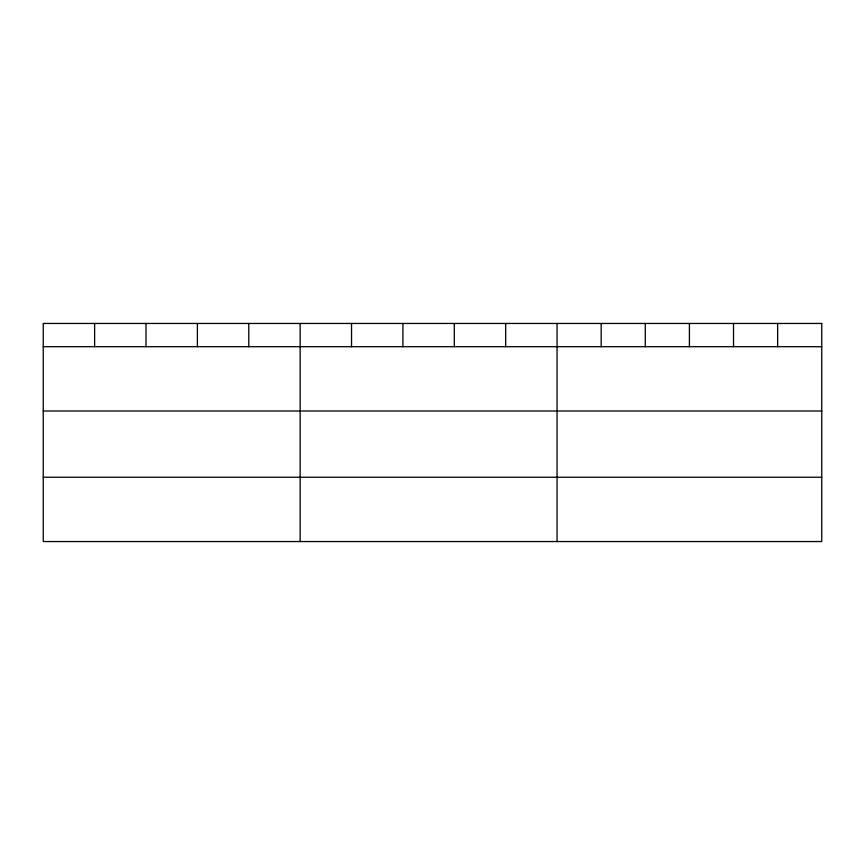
<?xml version="1.0" encoding="UTF-8"?>
<svg xmlns="http://www.w3.org/2000/svg" width="865" height="865" viewBox="0 0 865 865"><rect width="100%" height="100%" fill="white"/><g stroke="black" fill="none" stroke-linecap="round" stroke-linejoin="round"><path stroke-width="1.3" d="M43.25 346.703L821.75 346.703M43.25 411.005L821.75 411.005M43.25 477.242L821.75 477.242M777.635 323.456L777.635 346.703M733.52 323.456L733.52 346.703M689.405 323.456L689.405 346.703M645.29 323.456L645.29 346.703M601.175 323.456L601.175 346.703M557.06 323.456L557.06 541.544M505.679 323.456L505.679 346.703M454.298 323.456L454.298 346.703M402.917 323.456L402.917 346.703M351.536 323.456L351.536 346.703M300.155 323.456L300.155 541.544M248.774 323.456L248.774 346.703M197.393 323.456L197.393 346.703M146.012 323.456L146.012 346.703M94.631 323.456L94.631 346.703M821.75 323.456L43.25 323.456L43.25 541.544L821.75 541.544L821.75 323.456"/></g></svg>
